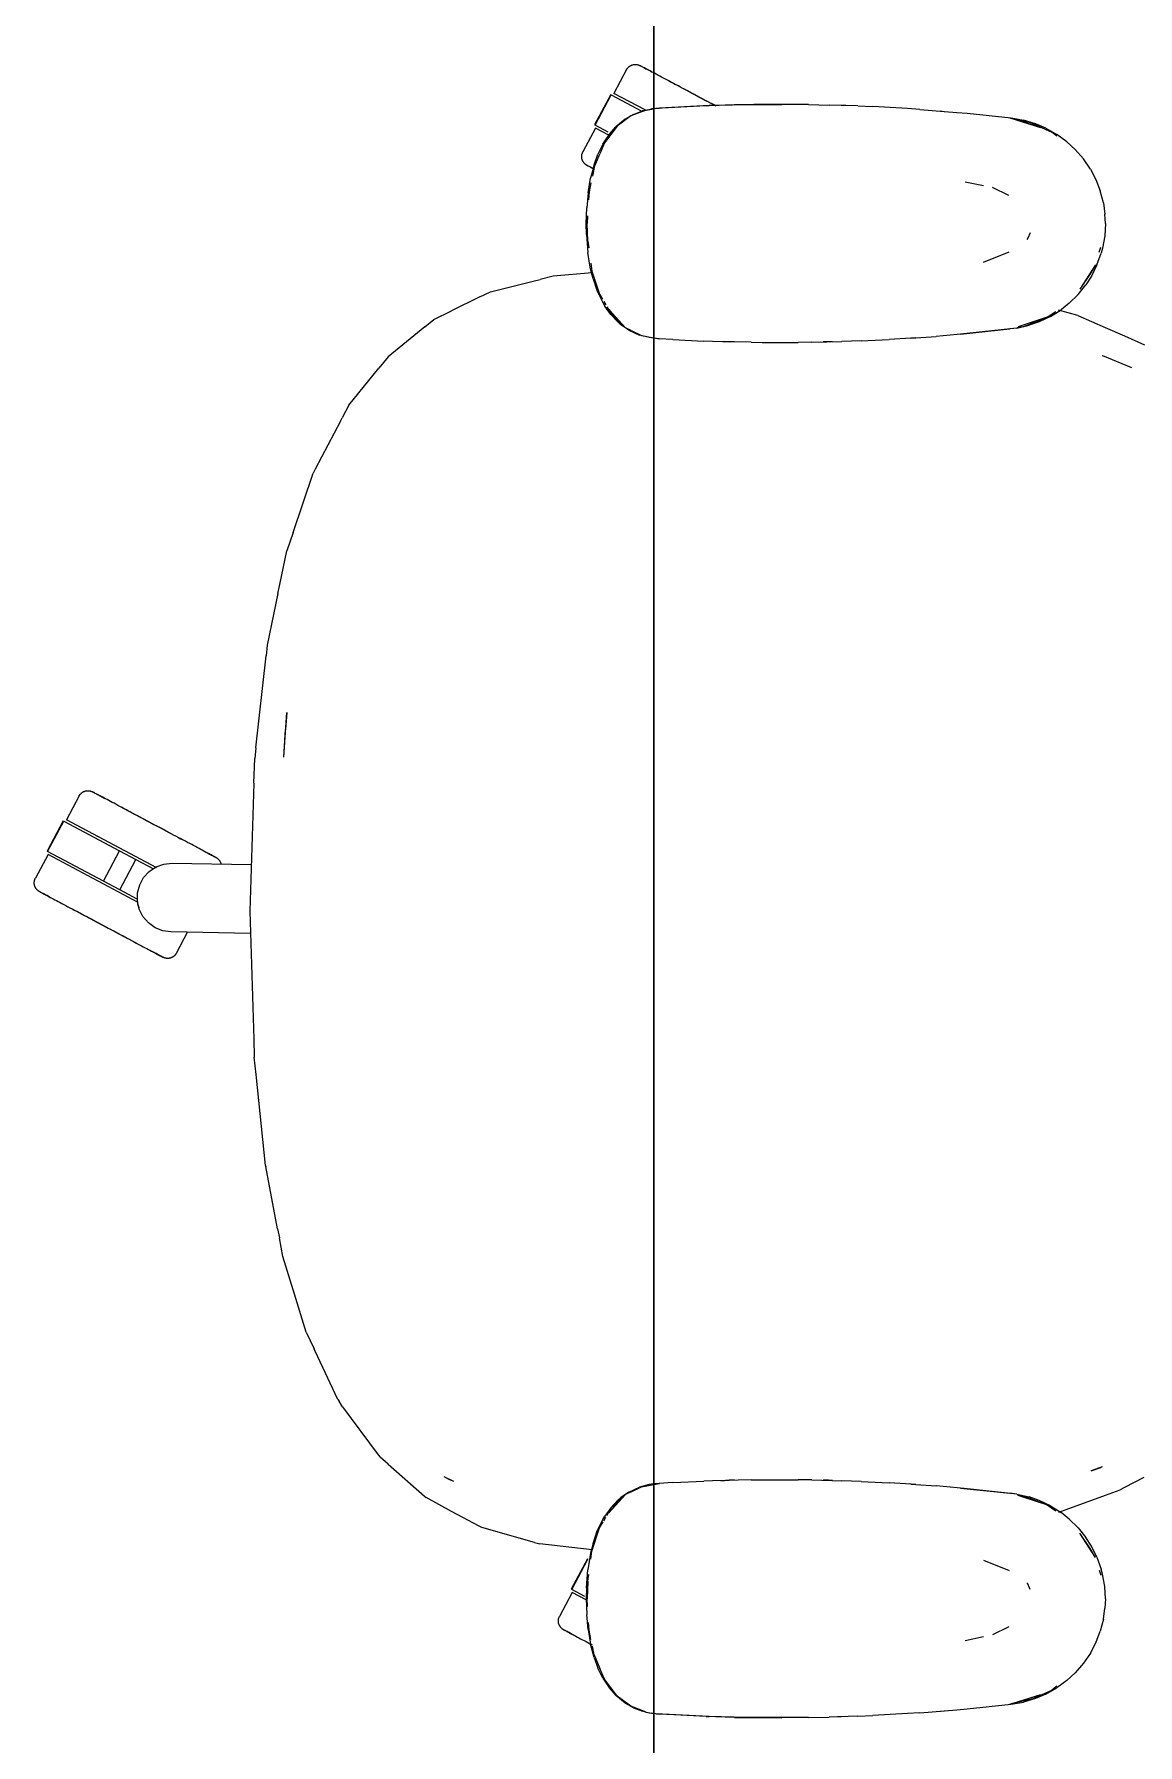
# Model space of a CAD drawing. Header units: millimetres. Extents: x 155927 to 326028, y -36033 to 97293.
# Drawn here: x 167995 to 168444, y 19428 to 20124 of the extents above; entities that cross this region are included whole.
import ezdxf

# ---------------------------------------------------------------- set-up
doc = ezdxf.new("R2010")
doc.units = ezdxf.units.MM
doc.header["$MEASUREMENT"] = 0
doc.layers.add('G-IMPT', color=8, linetype='CONTINUOUS', lineweight=9)
doc.layers.add('I-FURN', color=8, linetype='CONTINUOUS', lineweight=9)

msp = doc.modelspace()

# ---------------------------------------------------------------- linework, layer by layer
at = {"layer": 'G-IMPT'}
for p, q in [((168269.49, 20095.33), (168247.71, 20094.24)), ((168268.28, 20095.29), (168247.71, 20094.24)), ((168269.49, 20095.33), (168249.31, 20094.36)), ((168289.68, 20095.8), (168268.28, 20095.29)), ((168279.84, 20095.63), (168268.28, 20095.29)), ((168268.28, 20095.29), (168269.49, 20095.33)), ((168289.68, 20095.8), (168269.49, 20095.33)), ((168279.84, 20095.63), (168299.07, 20095.84)), ((168289.68, 20095.8), (168279.84, 20095.63)), ((168309.86, 20095.75), (168279.84, 20095.63)), ((168287.64, 20095.77), (168285.43, 20095.69)), ((168289.68, 20095.76), (168287.64, 20095.77)), ((168309.86, 20095.75), (168289.68, 20095.8)), ((168309.86, 20095.75), (168299.07, 20095.84)), ((168309.86, 20095.75), (168318.28, 20095.58)), ((168330.04, 20095.2), (168318.28, 20095.58)), ((168325.15, 20095.34), (168323.22, 20095.45)), ((168330.04, 20095.2), (168336.06, 20094.94)), ((168350.2, 20094.13), (168336.06, 20094.94)), ((168235.24, 20089.83), (168231.5, 20086.75)), ((168237.65, 20091.12), (168232.02, 20086.95)), ((168238.68, 20091.79), (168235.24, 20089.83)), ((168243.84, 20093.53), (168237.65, 20091.12)), ((168238.68, 20091.79), (168242.32, 20093.18)), ((168243.67, 20093.55), (168242.32, 20093.18)), ((168243.67, 20093.55), (168246.06, 20093.99)), ((168243.84, 20093.53), (168246.94, 20094)), ((168247.71, 20094.24), (168246.06, 20093.99)), ((168247.71, 20094.24), (168249.31, 20094.36)), ((168355.29, 20093.81), (168350.2, 20094.13)), ((168355.29, 20093.81), (168370.35, 20092.56)), ((168363.47, 20093.16), (168365.15, 20092.99)), ((168370.35, 20092.56), (168374.48, 20092.21)), ((168374.48, 20092.21), (168392.4, 20090.31)), ((168391.89, 20090.31), (168404.35, 20086.48)), ((168391.89, 20090.31), (168395.21, 20089.39)), ((168392.4, 20090.31), (168397.45, 20089.41)), ((168400.86, 20088.26), (168392.46, 20090.18)), ((168404.35, 20086.48), (168395.21, 20089.39)), ((168402.31, 20087.95), (168397.45, 20089.41)), ((168400.86, 20088.26), (168408.92, 20084.53)), ((168406.55, 20086.14), (168402.31, 20087.95)), ((168226.18, 20079.66), (168228.84, 20083.71)), ((168232.02, 20086.95), (168226.81, 20080.16)), ((168228.84, 20083.71), (168231.5, 20086.75)), ((168406.55, 20086.14), (168410.99, 20083.62)), ((168411.03, 20082.93), (168408.92, 20084.53)), ((168415.07, 20080.63), (168410.99, 20083.62)), ((168222.61, 20071.26), (168224.2, 20075.59)), ((168222.64, 20070.14), (168224.97, 20075.77)), ((168226.18, 20079.66), (168224.2, 20075.59)), ((168226.81, 20080.16), (168224.97, 20075.77)), ((168415.07, 20080.63), (168418.51, 20077.46)), ((168421.83, 20073.63), (168418.51, 20077.46)), ((168222.61, 20071.26), (168221.18, 20065.78)), ((168222.64, 20070.14), (168221.93, 20066.68)), ((168424.66, 20069.46), (168421.83, 20073.63)), ((168424.66, 20069.46), (168426.85, 20065.3)), ((168220.18, 20059.84), (168221.18, 20065.78)), ((168220.6, 20060.18), (168220.4, 20056.98)), ((168221.37, 20063.93), (168220.6, 20060.18)), ((168373.69, 20064.34), (168381.12, 20062.77)), ((168391.52, 20058.73), (168384.74, 20062)), ((168426.85, 20065.3), (168428.69, 20060.58)), ((168429.95, 20055.72), (168428.69, 20060.58)), ((168219.44, 20047.36), (168219.62, 20053.69)), ((168220.18, 20059.84), (168219.62, 20053.69)), ((168429.95, 20055.72), (168430.6, 20051.2)), ((168219.53, 20042.85), (168219.44, 20047.36)), ((168220, 20050.46), (168219.81, 20047.36)), ((168220.04, 20040.19), (168219.81, 20047.36)), ((168430.77, 20047.36), (168430.47, 20042.32)), ((168430.77, 20047.36), (168430.6, 20051.2)), ((168219.53, 20042.85), (168220.1, 20035.53)), ((168220.04, 20040.19), (168220.44, 20037.41)), ((168399.14, 20041.31), (168398.84, 20040.86)), ((168400.15, 20043.53), (168399.14, 20041.31)), ((168430.47, 20042.32), (168429.59, 20037.37)), ((168221.22, 20028.77), (168220.1, 20035.53)), ((168381.19, 20031.64), (168391.61, 20035.78)), ((168427.32, 20030.47), (168429.03, 20035.24)), ((168428.23, 20035.68), (168428.85, 20037.71)), ((168429.59, 20037.37), (168429.03, 20035.24)), ((168206.02, 20025.87), (168200.73, 20024.57)), ((168221.9, 20027.31), (168206.02, 20025.87)), ((168222.2, 20024.85), (168221.22, 20028.77)), ((168221.31, 20031.22), (168221.77, 20027.93)), ((168221.77, 20027.93), (168224.8, 20018.54)), ((168426.67, 20030.56), (168420.35, 20020.61)), ((168424.51, 20026.89), (168420.35, 20020.61)), ((168425.08, 20025.96), (168422.81, 20022.41)), ((168426.67, 20030.56), (168424.51, 20026.89)), ((168427.32, 20030.47), (168425.08, 20025.96)), ((168176.06, 20017.44), (168180.42, 20019.58)), ((168180.42, 20019.58), (168198.36, 20023.99)), ((168198.36, 20023.99), (168200.73, 20024.57)), ((168222.2, 20024.85), (168223.94, 20019.76)), ((168223.94, 20019.76), (168226.14, 20015.12)), ((168224.8, 20018.54), (168226.02, 20016.5)), ((168419.62, 20018.43), (168416.02, 20014.88)), ((168419.62, 20018.43), (168422.81, 20022.41)), ((168157.42, 20008.26), (168164.59, 20011.79)), ((168176.06, 20017.44), (168164.59, 20011.79)), ((168226.14, 20015.12), (168226.95, 20013.75)), ((168226.55, 20015.62), (168227.41, 20014.18)), ((168229.39, 20010.29), (168226.95, 20013.75)), ((168227.88, 20013.39), (168229.76, 20010.24)), ((168228.57, 20012.32), (168229.85, 20010.85)), ((168228.57, 20012.32), (168235.47, 20004.93)), ((168407.06, 20009.14), (168410.64, 20011.56)), ((168408.38, 20009.53), (168412.71, 20012.26)), ((168419.54, 20009.82), (168411.72, 20012.07)), ((168416.02, 20014.88), (168412.71, 20012.26)), ((168153.77, 20005.29), (168138.82, 19993.12)), ((168153.77, 20005.29), (168157.42, 20008.26)), ((168232.26, 20007.25), (168229.39, 20010.29)), ((168229.76, 20010.24), (168235.47, 20004.93)), ((168229.98, 20010.7), (168233.06, 20007.17)), ((168232.26, 20007.25), (168233.58, 20006.11)), ((168235.47, 20004.93), (168233.06, 20007.17)), ((168236.8, 20003.91), (168233.58, 20006.11)), ((168237.71, 20003.83), (168235.47, 20004.93)), ((168394.71, 20004.74), (168371.75, 20002.28)), ((168371.75, 20002.28), (168391.89, 20004.41)), ((168394.71, 20004.74), (168373.27, 20002.39)), ((168394.71, 20004.74), (168391.89, 20004.41)), ((168394.71, 20004.74), (168399.67, 20005.89)), ((168394.78, 20004.95), (168397.84, 20005.53)), ((168407.06, 20009.14), (168395.21, 20005.32)), ((168404.35, 20008.24), (168395.21, 20005.32)), ((168397.84, 20005.53), (168406.02, 20008.73)), ((168403.8, 20007.34), (168399.67, 20005.89)), ((168408.38, 20009.53), (168403.8, 20007.34)), ((168407.06, 20009.14), (168404.35, 20008.24)), ((168419.54, 20009.82), (168430.67, 20004.96)), ((168430.67, 20004.96), (168438.5, 20001.54)), ((168236.8, 20003.91), (168241.13, 20001.92)), ((168237.71, 20003.83), (168241.97, 20001.73)), ((168245.08, 20000.86), (168241.13, 20001.92)), ((168241.97, 20001.73), (168246.94, 20000.8)), ((168246.94, 20000.62), (168245.08, 20000.86)), ((168247.01, 20000.79), (168249.31, 20000.36)), ((168249.09, 20000.36), (168247.01, 20000.61)), ((168254.75, 20000.07), (168249.09, 20000.36)), ((168254.75, 20000.07), (168267.31, 19999.46)), ((168270.86, 19999.33), (168267.31, 19999.46)), ((168286.53, 19998.96), (168270.86, 19999.33)), ((168274.9, 19999.25), (168277.58, 19999.13)), ((168279.8, 19999.13), (168277.58, 19999.13)), ((168286.53, 19998.96), (168291.04, 19998.9)), ((168291.04, 19998.9), (168305.75, 19998.91)), ((168311.22, 19998.98), (168305.75, 19998.91)), ((168311.22, 19998.98), (168323.53, 19999.28)), ((168318, 19999.12), (168315.92, 19999.12)), ((168319.66, 19999.2), (168318, 19999.12)), ((168331.41, 19999.57), (168323.53, 19999.28)), ((168331.41, 19999.57), (168342.72, 20000.11)), ((168351.59, 20000.67), (168342.72, 20000.11)), ((168351.59, 20000.67), (168361.87, 20001.4)), ((168353.63, 20000.81), (168351.73, 20000.72)), ((168353.63, 20000.81), (168355.05, 20000.94)), ((168373.27, 20002.39), (168361.87, 20001.4)), ((168438.5, 20001.54), (168446.67, 19997.97)), ((168138.82, 19993.12), (168135.06, 19988.46)), ((168429.44, 19993.54), (168429.71, 19993.43)), ((168441.56, 19988.51), (168429.71, 19993.43)), ((168122.86, 19973.32), (168135.06, 19988.46)), ((168122.86, 19973.32), (168120.15, 19968.19)), ((168119.42, 19966.82), (168109.12, 19947.31)), ((168119.42, 19966.82), (168120.15, 19968.19)), ((168100.1, 19921.56), (168108.25, 19945.65)), ((168109.12, 19947.31), (168108.25, 19945.65)), ((168100.1, 19921.56), (168097.58, 19914.12)), ((168094.71, 19900.3), (168097.58, 19914.12)), ((168093.95, 19896.62), (168094.71, 19900.3)), ((168093.95, 19896.62), (168089.6, 19875.68)), ((168089.6, 19875.68), (168089.11, 19871.26)), ((168084.98, 19833.82), (168089.11, 19871.26)), ((168096.38, 19829.98), (168097.63, 19848.26)), ((168097.63, 19848.26), (168097.02, 19841.31)), ((168096.38, 19829.98), (168097.02, 19841.31)), ((168084.98, 19833.82), (168084.5, 19829.44)), ((168084.18, 19819.5), (168084.5, 19829.44)), ((168084.18, 19819.5), (168082.47, 19767.32)), ((168082.47, 19767.32), (168084.09, 19715.16)), ((168084.09, 19715.16), (168084.31, 19707.9)), ((168085.05, 19700.83), (168084.31, 19707.9)), ((168088.87, 19663.84), (168085.05, 19700.83)), ((168088.87, 19663.84), (168088.96, 19663.38)), ((168093.82, 19638), (168088.96, 19663.38)), ((168093.82, 19638), (168094.53, 19634.33)), ((168095.99, 19626.73), (168094.53, 19634.33)), ((168100.18, 19613.12), (168095.99, 19626.73)), ((168105.5, 19595.85), (168100.18, 19613.12)), ((168105.5, 19595.85), (168108.69, 19589.09)), ((168109.12, 19588.17), (168108.69, 19589.09)), ((168118.39, 19568.53), (168109.12, 19588.17)), ((168118.39, 19568.53), (168118.81, 19567.82)), ((168119.75, 19566.24), (168118.81, 19567.82)), ((168120.21, 19565.47), (168119.75, 19566.24)), ((168120.21, 19565.47), (168134.78, 19545.97)), ((168134.78, 19545.97), (168135.51, 19545.01)), ((168138.77, 19542.14), (168135.51, 19545.01)), ((168138.77, 19542.14), (168153.55, 19529.12)), ((168429.45, 19541.1), (168424.98, 19539.47)), ((168424.98, 19539.47), (168428.86, 19540.85)), ((168429.45, 19541.1), (168428.86, 19540.85)), ((168161.52, 19537.14), (168165.41, 19535.18)), ((168161.52, 19537.14), (168163.82, 19535.96)), ((168163.82, 19535.96), (168165.41, 19535.18)), ((168236.8, 19530.8), (168233.58, 19528.6)), ((168237.71, 19530.88), (168235.47, 19529.78)), ((168236.8, 19530.8), (168241.13, 19532.79)), ((168237.71, 19530.88), (168241.97, 19532.98)), ((168245.08, 19533.85), (168241.13, 19532.79)), ((168241.97, 19532.98), (168247.01, 19533.92)), ((168247.01, 19534.09), (168245.08, 19533.85)), ((168247.01, 19533.92), (168249.31, 19534.35)), ((168249.09, 19534.35), (168247.01, 19534.09)), ((168254.75, 19534.64), (168249.09, 19534.35)), ((168254.75, 19534.64), (168267.31, 19535.25)), ((168270.86, 19535.37), (168267.31, 19535.25)), ((168286.53, 19535.75), (168270.86, 19535.37)), ((168274.26, 19535.43), (168277.58, 19535.58)), ((168279.8, 19535.58), (168277.58, 19535.58)), ((168286.53, 19535.75), (168291.04, 19535.8)), ((168291.04, 19535.8), (168305.75, 19535.8)), ((168311.22, 19535.73), (168305.75, 19535.8)), ((168311.22, 19535.73), (168323.53, 19535.43)), ((168318, 19535.59), (168315.92, 19535.59)), ((168319.66, 19535.51), (168318, 19535.59)), ((168331.41, 19535.14), (168323.53, 19535.43)), ((168331.41, 19535.14), (168342.72, 19534.6)), ((168351.59, 19534.04), (168342.72, 19534.6)), ((168351.59, 19534.04), (168361.87, 19533.31)), ((168353.63, 19533.9), (168351.73, 19533.99)), ((168353.63, 19533.9), (168355.05, 19533.77)), ((168373.27, 19532.32), (168361.87, 19533.31)), ((168394.71, 19529.97), (168371.75, 19532.43)), ((168371.75, 19532.43), (168391.89, 19530.3)), ((168394.71, 19529.97), (168373.27, 19532.32)), ((168430.75, 19529.51), (168436.72, 19531.7)), ((168438.48, 19532.62), (168436.72, 19531.7)), ((168446.39, 19536.77), (168438.48, 19532.62)), ((168153.55, 19529.12), (168154.22, 19528.53)), ((168164.65, 19522.95), (168154.22, 19528.53)), ((168229.39, 19524.42), (168226.95, 19520.96)), ((168227.88, 19521.32), (168229.76, 19524.47)), ((168228.57, 19522.38), (168235.47, 19529.78)), ((168228.57, 19522.38), (168229.85, 19523.85)), ((168232.26, 19527.46), (168229.39, 19524.42)), ((168229.76, 19524.47), (168235.47, 19529.78)), ((168229.98, 19524.01), (168233.06, 19527.54)), ((168232.26, 19527.46), (168233.58, 19528.6)), ((168235.47, 19529.78), (168233.06, 19527.54)), ((168394.71, 19529.97), (168391.89, 19530.3)), ((168394.71, 19529.97), (168399.67, 19528.82)), ((168394.78, 19529.76), (168397.84, 19529.18)), ((168407.06, 19525.57), (168395.21, 19529.39)), ((168404.35, 19526.47), (168395.21, 19529.39)), ((168397.84, 19529.18), (168407.06, 19525.57)), ((168403.8, 19527.37), (168399.67, 19528.82)), ((168408.38, 19525.18), (168403.8, 19527.37)), ((168407.06, 19525.57), (168404.35, 19526.47)), ((168407.06, 19525.57), (168410.64, 19523.15)), ((168408.38, 19525.18), (168412.71, 19522.45)), ((168411.81, 19522.57), (168430.75, 19529.51)), ((168175.89, 19516.94), (168164.65, 19522.95)), ((168177, 19516.34), (168175.89, 19516.94)), ((168223.94, 19514.95), (168226.14, 19519.59)), ((168224.8, 19516.17), (168226.27, 19518.62)), ((168226.14, 19519.59), (168226.95, 19520.96)), ((168226.55, 19519.09), (168227.41, 19520.53)), ((168416.02, 19519.82), (168412.71, 19522.45)), ((168419.62, 19516.28), (168416.02, 19519.82)), ((168198.35, 19510.33), (168177, 19516.34)), ((168198.35, 19510.33), (168200.61, 19509.7)), ((168222.2, 19509.86), (168221.22, 19505.94)), ((168221.77, 19506.78), (168224.8, 19516.17)), ((168222.2, 19509.86), (168223.94, 19514.95)), ((168419.62, 19516.28), (168422.81, 19512.3)), ((168426.67, 19504.15), (168420.35, 19514.1)), ((168424.51, 19507.82), (168420.35, 19514.1)), ((168425.08, 19508.75), (168422.81, 19512.3)), ((168221.89, 19507.28), (168200.61, 19509.7)), ((168221.22, 19505.94), (168220.1, 19499.18)), ((168221.31, 19503.49), (168221.77, 19506.78)), ((168381.19, 19503.07), (168391.61, 19498.93)), ((168426.67, 19504.15), (168424.51, 19507.82)), ((168427.32, 19504.24), (168425.08, 19508.75)), ((168427.32, 19504.24), (168429.03, 19499.47)), ((168219.53, 19491.86), (168220.1, 19499.18)), ((168220.04, 19494.52), (168220.44, 19497.3)), ((168428.23, 19499.03), (168428.85, 19497)), ((168429.59, 19497.34), (168429.03, 19499.47)), ((168430.47, 19492.39), (168429.59, 19497.34)), ((168219.53, 19491.86), (168219.44, 19487.35)), ((168220.04, 19494.52), (168219.81, 19487.35)), ((168399.14, 19493.4), (168398.84, 19493.85)), ((168400.15, 19491.18), (168399.14, 19493.4)), ((168430.77, 19487.35), (168430.47, 19492.39)), ((168219.44, 19487.35), (168219.62, 19481.01)), ((168220, 19484.24), (168219.81, 19487.35)), ((168429.95, 19478.99), (168430.6, 19483.5)), ((168430.77, 19487.35), (168430.6, 19483.5)), ((168220.18, 19474.86), (168219.62, 19481.01)), ((168220.6, 19474.53), (168220.4, 19477.73)), ((168391.52, 19475.97), (168384.74, 19472.71)), ((168429.95, 19478.99), (168428.69, 19474.13)), ((168220.18, 19474.86), (168221.18, 19468.93)), ((168221.37, 19470.78), (168220.6, 19474.53)), ((168222.61, 19463.45), (168221.18, 19468.93)), ((168222.64, 19464.57), (168221.93, 19468.03)), ((168373.69, 19470.37), (168381.12, 19471.94)), ((168424.66, 19465.25), (168426.85, 19469.41)), ((168426.85, 19469.41), (168428.69, 19474.13)), ((168222.61, 19463.45), (168224.2, 19459.12)), ((168222.64, 19464.57), (168224.97, 19458.94)), ((168421.83, 19461.08), (168418.51, 19457.25)), ((168424.66, 19465.25), (168421.83, 19461.08)), ((168226.18, 19455.04), (168224.2, 19459.12)), ((168226.81, 19454.55), (168224.97, 19458.94)), ((168226.18, 19455.04), (168228.84, 19451)), ((168232.02, 19447.76), (168226.81, 19454.55)), ((168415.07, 19454.08), (168410.99, 19451.09)), ((168415.07, 19454.08), (168418.51, 19457.25)), ((168228.84, 19451), (168231.5, 19447.96)), ((168235.24, 19444.88), (168231.5, 19447.96)), ((168237.65, 19443.59), (168232.02, 19447.76)), ((168391.89, 19444.4), (168404.35, 19448.23)), ((168404.35, 19448.23), (168395.21, 19445.32)), ((168400.86, 19446.45), (168408.92, 19450.18)), ((168406.55, 19448.57), (168402.31, 19446.76)), ((168406.55, 19448.57), (168410.99, 19451.09)), ((168411.03, 19451.78), (168408.92, 19450.18)), ((168238.68, 19442.92), (168235.24, 19444.88)), ((168243.84, 19441.18), (168237.65, 19443.59)), ((168238.68, 19442.92), (168242.32, 19441.53)), ((168243.67, 19441.16), (168242.32, 19441.53)), ((168243.67, 19441.16), (168246.06, 19440.72)), ((168243.84, 19441.18), (168247.01, 19440.7)), ((168247.71, 19440.47), (168246.06, 19440.72)), ((168268.28, 19439.42), (168247.71, 19440.47)), ((168269.49, 19439.38), (168247.71, 19440.47)), ((168247.71, 19440.47), (168249.31, 19440.35)), ((168269.49, 19439.38), (168249.31, 19440.35)), ((168350.2, 19440.58), (168336.06, 19439.77)), ((168355.29, 19440.9), (168350.2, 19440.58)), ((168355.29, 19440.9), (168370.35, 19442.15)), ((168363.47, 19441.55), (168365.15, 19441.72)), ((168370.35, 19442.15), (168374.48, 19442.5)), ((168374.48, 19442.5), (168392.4, 19444.4)), ((168391.89, 19444.4), (168395.21, 19445.32)), ((168392.4, 19444.4), (168397.45, 19445.3)), ((168400.86, 19446.45), (168392.46, 19444.53)), ((168402.31, 19446.76), (168397.45, 19445.3)), ((168289.68, 19438.91), (168268.28, 19439.42)), ((168279.84, 19439.07), (168268.28, 19439.42)), ((168268.28, 19439.42), (168269.49, 19439.38)), ((168289.68, 19438.91), (168269.49, 19439.38)), ((168309.86, 19438.96), (168279.84, 19439.07)), ((168289.68, 19438.91), (168279.84, 19439.07)), ((168279.84, 19439.07), (168299.07, 19438.87)), ((168287.64, 19438.93), (168285.73, 19439)), ((168289.79, 19438.95), (168287.64, 19438.93)), ((168309.86, 19438.96), (168289.68, 19438.91)), ((168309.86, 19438.96), (168299.07, 19438.87)), ((168309.86, 19438.96), (168318.28, 19439.12)), ((168330.04, 19439.51), (168318.28, 19439.12)), ((168323.22, 19439.26), (168321.72, 19439.25)), ((168325.15, 19439.37), (168323.22, 19439.26)), ((168330.04, 19439.51), (168336.06, 19439.77))]:
    msp.add_line(p, q, dxfattribs=at)
at = {"layer": 'I-FURN'}
for p, q in [((168247.01, 19242.89), (168247.01, 20642.89)), ((168247.01, 20642.89), (168247.01, 19242.89)), ((168235.88, 20109.99), (168230.73, 20100.3)), ((168235.88, 20109.99), (168235.96, 20110.13)), ((168235.96, 20110.13), (168236.04, 20110.27)), ((168236.04, 20110.27), (168236.13, 20110.4)), ((168236.13, 20110.4), (168236.22, 20110.53)), ((168236.22, 20110.53), (168236.32, 20110.66)), ((168236.32, 20110.66), (168236.43, 20110.78)), ((168236.43, 20110.78), (168236.54, 20110.9)), ((168236.54, 20110.9), (168236.65, 20111.01)), ((168236.65, 20111.01), (168236.77, 20111.12)), ((168236.77, 20111.12), (168236.89, 20111.22)), ((168236.89, 20111.22), (168237.02, 20111.32)), ((168237.02, 20111.32), (168237.15, 20111.42)), ((168237.15, 20111.42), (168237.29, 20111.5)), ((168237.29, 20111.5), (168237.43, 20111.59)), ((168237.43, 20111.59), (168237.57, 20111.67)), ((168237.57, 20111.67), (168237.71, 20111.74)), ((168237.71, 20111.74), (168237.86, 20111.8)), ((168237.86, 20111.8), (168238.01, 20111.86)), ((168238.01, 20111.86), (168238.16, 20111.92)), ((168238.16, 20111.92), (168238.31, 20111.97)), ((168238.31, 20111.97), (168238.47, 20112.01)), ((168238.47, 20112.01), (168238.63, 20112.04)), ((168238.63, 20112.04), (168238.78, 20112.07)), ((168238.78, 20112.07), (168238.94, 20112.1)), ((168238.94, 20112.1), (168239.1, 20112.11)), ((168239.1, 20112.11), (168239.27, 20112.12)), ((168239.27, 20112.12), (168239.43, 20112.13)), ((168239.43, 20112.13), (168239.59, 20112.12)), ((168239.59, 20112.12), (168239.75, 20112.11)), ((168239.75, 20112.11), (168239.91, 20112.1)), ((168239.91, 20112.1), (168240.07, 20112.07)), ((168240.07, 20112.07), (168240.23, 20112.05)), ((168240.23, 20112.05), (168240.38, 20112.01)), ((168240.38, 20112.01), (168240.54, 20111.97)), ((168240.54, 20111.97), (168240.69, 20111.92)), ((168240.69, 20111.92), (168240.85, 20111.87)), ((168240.85, 20111.87), (168241, 20111.81)), ((168241, 20111.81), (168241.14, 20111.74)), ((168241.14, 20111.74), (168241.29, 20111.67)), ((168241.29, 20111.67), (168241.33, 20111.65)), ((168241.33, 20111.65), (168241.35, 20111.64)), ((168241.37, 20111.63), (168241.33, 20111.65)), ((168241.33, 20111.65), (168241.33, 20111.65)), ((168241.35, 20111.64), (168241.41, 20111.61)), ((168241.46, 20111.58), (168241.37, 20111.63)), ((168241.41, 20111.61), (168241.51, 20111.56)), ((168241.58, 20111.52), (168241.46, 20111.58)), ((168241.51, 20111.56), (168241.65, 20111.48)), ((168241.74, 20111.43), (168241.58, 20111.52)), ((168241.65, 20111.48), (168241.83, 20111.39)), ((168241.94, 20111.33), (168241.74, 20111.43)), ((168241.83, 20111.39), (168242.05, 20111.27)), ((168242.18, 20111.2), (168241.94, 20111.33)), ((168242.05, 20111.27), (168242.31, 20111.13)), ((168242.46, 20111.05), (168242.18, 20111.2)), ((168242.31, 20111.13), (168242.6, 20110.97)), ((168242.78, 20110.88), (168242.46, 20111.05)), ((168242.6, 20110.97), (168242.94, 20110.8)), ((168243.14, 20110.69), (168242.78, 20110.88)), ((168242.94, 20110.8), (168243.31, 20110.6)), ((168243.53, 20110.48), (168243.14, 20110.69)), ((168243.31, 20110.6), (168243.72, 20110.38)), ((168243.96, 20110.25), (168243.53, 20110.48)), ((168243.72, 20110.38), (168244.17, 20110.14)), ((168244.42, 20110.01), (168243.96, 20110.25)), ((168244.17, 20110.14), (168244.65, 20109.89)), ((168244.92, 20109.74), (168244.42, 20110.01)), ((168244.65, 20109.89), (168245.17, 20109.61)), ((168245.46, 20109.46), (168244.92, 20109.74)), ((168245.17, 20109.61), (168245.72, 20109.32)), ((168246.03, 20109.15), (168245.46, 20109.46)), ((168245.72, 20109.32), (168246.3, 20109.01)), ((168246.63, 20108.83), (168246.03, 20109.15)), ((168246.94, 20108.67), (168246.63, 20108.83)), ((168247.26, 20108.5), (168246.94, 20108.67)), ((168247.93, 20108.14), (168247.26, 20108.5)), ((168248.62, 20107.77), (168247.93, 20108.14)), ((168249.34, 20107.39), (168248.62, 20107.77)), ((168250.09, 20106.99), (168249.34, 20107.39)), ((168250.87, 20106.58), (168250.09, 20106.99)), ((168251.67, 20106.15), (168250.87, 20106.58)), ((168252.5, 20105.71), (168251.67, 20106.15)), ((168252.05, 20105.95), (168252.88, 20105.51)), ((168253.34, 20105.26), (168252.5, 20105.71)), ((168252.88, 20105.51), (168253.74, 20105.05)), ((168254.21, 20104.8), (168253.34, 20105.26)), ((168253.74, 20105.05), (168254.62, 20104.59)), ((168255.1, 20104.33), (168254.21, 20104.8)), ((168254.62, 20104.59), (168255.51, 20104.11)), ((168256, 20103.85), (168255.1, 20104.33)), ((168255.51, 20104.11), (168256.43, 20103.62)), ((168256.93, 20103.36), (168256, 20103.85)), ((168256.43, 20103.62), (168257.36, 20103.13)), ((168257.86, 20102.86), (168256.93, 20103.36)), ((168257.36, 20103.13), (168258.3, 20102.63)), ((168258.82, 20102.35), (168257.86, 20102.86)), ((168258.3, 20102.63), (168259.26, 20102.12)), ((168259.78, 20101.84), (168258.82, 20102.35)), ((168259.26, 20102.12), (168260.23, 20101.6)), ((168260.75, 20101.32), (168259.78, 20101.84)), ((168229.43, 20099.86), (168222.86, 20087.5)), ((168223.03, 20087.4), (168229.6, 20099.77)), ((168229.6, 20099.77), (168242.11, 20093.12)), ((168243.39, 20093.57), (168230.73, 20100.3)), ((168260.23, 20101.6), (168261.2, 20101.08)), ((168261.74, 20100.8), (168260.75, 20101.32)), ((168261.2, 20101.08), (168262.19, 20100.56)), ((168262.73, 20100.27), (168261.74, 20100.8)), ((168262.19, 20100.56), (168263.19, 20100.03)), ((168263.72, 20099.74), (168262.73, 20100.27)), ((168263.19, 20100.03), (168264.19, 20099.5)), ((168264.73, 20099.21), (168263.72, 20099.74)), ((168264.19, 20099.5), (168265.19, 20098.97)), ((168265.73, 20098.68), (168264.73, 20099.21)), ((168265.19, 20098.97), (168266.19, 20098.43)), ((168266.74, 20098.14), (168265.73, 20098.68)), ((168266.19, 20098.43), (168267.2, 20097.9)), ((168267.74, 20097.61), (168266.74, 20098.14)), ((168267.2, 20097.9), (168268.2, 20097.36)), ((168268.74, 20097.08), (168267.74, 20097.61)), ((168268.2, 20097.36), (168269.2, 20096.83)), ((168269.74, 20096.54), (168268.74, 20097.08)), ((168269.2, 20096.83), (168270.2, 20096.3)), ((168270.74, 20096.02), (168269.74, 20096.54)), ((168270.2, 20096.3), (168271.19, 20095.77)), ((168271.72, 20095.49), (168270.74, 20096.02)), ((168271.19, 20095.77), (168272.18, 20095.25)), ((168223.22, 20086.17), (168218.07, 20076.49)), ((168228.32, 20084.59), (168223.03, 20087.4)), ((168228.41, 20083.41), (168223.22, 20086.17)), ((168217.59, 20074.59), (168217.6, 20074.75)), ((168217.6, 20074.43), (168217.59, 20074.59)), ((168217.6, 20074.75), (168217.61, 20074.91)), ((168217.61, 20074.27), (168217.6, 20074.43)), ((168217.61, 20074.91), (168217.62, 20075.07)), ((168217.62, 20074.11), (168217.61, 20074.27)), ((168217.62, 20075.07), (168217.64, 20075.23)), ((168217.65, 20073.95), (168217.62, 20074.11)), ((168217.64, 20075.23), (168217.67, 20075.39)), ((168217.68, 20073.79), (168217.65, 20073.95)), ((168217.67, 20075.39), (168217.71, 20075.55)), ((168217.71, 20075.55), (168217.75, 20075.7)), ((168217.75, 20075.7), (168217.8, 20075.86)), ((168217.8, 20075.86), (168217.85, 20076.01)), ((168217.85, 20076.01), (168217.91, 20076.16)), ((168217.91, 20076.16), (168217.97, 20076.31)), ((168217.97, 20076.31), (168218.04, 20076.45)), ((168218.04, 20076.45), (168218.07, 20076.49)), ((168217.71, 20073.63), (168217.68, 20073.79)), ((168217.75, 20073.47), (168217.71, 20073.63)), ((168217.8, 20073.32), (168217.75, 20073.47)), ((168217.85, 20073.17), (168217.8, 20073.32)), ((168217.91, 20073.02), (168217.85, 20073.17)), ((168217.98, 20072.87), (168217.91, 20073.02)), ((168218.05, 20072.73), (168217.98, 20072.87)), ((168218.13, 20072.59), (168218.05, 20072.73)), ((168218.21, 20072.45), (168218.13, 20072.59)), ((168218.3, 20072.31), (168218.21, 20072.45)), ((168218.4, 20072.18), (168218.3, 20072.31)), ((168218.5, 20072.06), (168218.4, 20072.18)), ((168218.6, 20071.93), (168218.5, 20072.06)), ((168218.71, 20071.81), (168218.6, 20071.93)), ((168218.82, 20071.7), (168218.71, 20071.81)), ((168218.94, 20071.59), (168218.82, 20071.7)), ((168219.06, 20071.48), (168218.94, 20071.59)), ((168219.19, 20071.38), (168219.06, 20071.48)), ((168219.32, 20071.29), (168219.19, 20071.38)), ((168219.45, 20071.2), (168219.32, 20071.29)), ((168219.59, 20071.12), (168219.45, 20071.2)), ((168219.73, 20071.04), (168219.59, 20071.12)), ((168219.74, 20071.03), (168219.73, 20071.04)), ((168219.73, 20071.04), (168219.75, 20071.03)), ((168219.78, 20071.01), (168219.74, 20071.03)), ((168219.75, 20071.03), (168219.81, 20070.99)), ((168219.86, 20070.97), (168219.78, 20071.01)), ((168219.81, 20070.99), (168219.91, 20070.94)), ((168219.98, 20070.9), (168219.86, 20070.97)), ((168219.91, 20070.94), (168220.05, 20070.87)), ((168220.14, 20070.82), (168219.98, 20070.9)), ((168220.05, 20070.87), (168220.23, 20070.77)), ((168220.35, 20070.71), (168220.14, 20070.82)), ((168220.23, 20070.77), (168220.45, 20070.65)), ((168220.59, 20070.58), (168220.35, 20070.71)), ((168220.45, 20070.65), (168220.71, 20070.52)), ((168220.87, 20070.43), (168220.59, 20070.58)), ((168220.71, 20070.52), (168221.01, 20070.36)), ((168221.18, 20070.27), (168220.87, 20070.43)), ((168221.01, 20070.36), (168221.34, 20070.18)), ((168221.54, 20070.08), (168221.18, 20070.27)), ((168221.34, 20070.18), (168221.72, 20069.98)), ((168221.93, 20069.87), (168221.54, 20070.08)), ((168221.72, 20069.98), (168222.13, 20069.76)), ((168222.36, 20069.64), (168221.93, 20069.87)), ((168015.15, 19816.13), (168015.3, 19816.18)), ((168015.3, 19816.18), (168015.46, 19816.23)), ((168015.46, 19816.23), (168015.61, 19816.27)), ((168015.61, 19816.27), (168015.77, 19816.3)), ((168015.77, 19816.3), (168015.93, 19816.33)), ((168015.93, 19816.33), (168016.09, 19816.36)), ((168016.09, 19816.36), (168016.25, 19816.37)), ((168016.25, 19816.37), (168016.41, 19816.38)), ((168016.41, 19816.38), (168016.57, 19816.39)), ((168016.57, 19816.39), (168016.73, 19816.38)), ((168016.73, 19816.38), (168016.89, 19816.37)), ((168016.89, 19816.37), (168017.05, 19816.36)), ((168017.05, 19816.36), (168017.21, 19816.34)), ((168017.21, 19816.34), (168017.37, 19816.31)), ((168017.37, 19816.31), (168017.53, 19816.27)), ((168017.53, 19816.27), (168017.69, 19816.23)), ((168017.69, 19816.23), (168017.84, 19816.18)), ((168017.84, 19816.18), (168017.99, 19816.13)), ((168013.02, 19814.25), (168007.87, 19804.56)), ((168013.02, 19814.25), (168013.1, 19814.39)), ((168013.1, 19814.39), (168013.18, 19814.53)), ((168013.18, 19814.53), (168013.27, 19814.66)), ((168013.27, 19814.66), (168013.37, 19814.79)), ((168013.37, 19814.79), (168013.47, 19814.92)), ((168013.47, 19814.92), (168013.57, 19815.04)), ((168013.57, 19815.04), (168013.68, 19815.16)), ((168013.68, 19815.16), (168013.8, 19815.27)), ((168013.8, 19815.27), (168013.92, 19815.38)), ((168013.92, 19815.38), (168014.04, 19815.48)), ((168014.04, 19815.48), (168014.17, 19815.58)), ((168014.17, 19815.58), (168014.3, 19815.68)), ((168014.3, 19815.68), (168014.43, 19815.77)), ((168014.43, 19815.77), (168014.57, 19815.85)), ((168014.57, 19815.85), (168014.71, 19815.93)), ((168014.71, 19815.93), (168014.86, 19816)), ((168014.86, 19816), (168015, 19816.07)), ((168015, 19816.07), (168015.15, 19816.13)), ((168017.99, 19816.13), (168018.14, 19816.07)), ((168018.14, 19816.07), (168018.29, 19816.01)), ((168018.29, 19816.01), (168018.43, 19815.93)), ((168018.43, 19815.93), (168018.47, 19815.91)), ((168018.47, 19815.91), (168018.49, 19815.9)), ((168018.48, 19815.91), (168018.47, 19815.91)), ((168018.52, 19815.89), (168018.48, 19815.91)), ((168018.49, 19815.9), (168018.55, 19815.87)), ((168018.6, 19815.85), (168018.52, 19815.89)), ((168018.55, 19815.87), (168018.65, 19815.82)), ((168018.72, 19815.78), (168018.6, 19815.85)), ((168018.65, 19815.82), (168018.79, 19815.74)), ((168018.89, 19815.69), (168018.72, 19815.78)), ((168018.79, 19815.74), (168018.97, 19815.65)), ((168019.09, 19815.59), (168018.89, 19815.69)), ((168018.97, 19815.65), (168019.19, 19815.53)), ((168019.33, 19815.46), (168019.09, 19815.59)), ((168019.19, 19815.53), (168019.45, 19815.39)), ((168019.61, 19815.31), (168019.33, 19815.46)), ((168019.45, 19815.39), (168019.75, 19815.24)), ((168019.92, 19815.14), (168019.61, 19815.31)), ((168019.75, 19815.24), (168020.08, 19815.06)), ((168020.28, 19814.95), (168019.92, 19815.14)), ((168020.08, 19815.06), (168020.46, 19814.86)), ((168020.67, 19814.74), (168020.28, 19814.95)), ((168020.46, 19814.86), (168020.87, 19814.64)), ((168021.1, 19814.52), (168020.67, 19814.74)), ((168020.87, 19814.64), (168021.31, 19814.4)), ((168021.57, 19814.27), (168021.1, 19814.52)), ((168021.31, 19814.4), (168021.8, 19814.15)), ((168022.07, 19814), (168021.57, 19814.27)), ((168021.8, 19814.15), (168022.31, 19813.87)), ((168022.61, 19813.72), (168022.07, 19814)), ((168022.31, 19813.87), (168022.86, 19813.58)), ((168023.17, 19813.41), (168022.61, 19813.72)), ((168022.86, 19813.58), (168023.45, 19813.27)), ((168023.78, 19813.09), (168023.17, 19813.41)), ((168024.41, 19812.76), (168023.78, 19813.09)), ((168025.07, 19812.4), (168024.41, 19812.76)), ((168025.77, 19812.04), (168025.07, 19812.4)), ((168026.49, 19811.65), (168025.77, 19812.04)), ((168027.24, 19811.25), (168026.49, 19811.65)), ((168028.02, 19810.84), (168027.24, 19811.25)), ((168028.82, 19810.41), (168028.02, 19810.84)), ((168029.64, 19809.98), (168028.82, 19810.41)), ((168029.19, 19810.21), (168030.03, 19809.77)), ((168030.49, 19809.53), (168029.64, 19809.98)), ((168030.03, 19809.77), (168030.88, 19809.32)), ((168031.36, 19809.06), (168030.49, 19809.53)), ((168030.88, 19809.32), (168031.76, 19808.85)), ((168006.58, 19804.12), (168000.01, 19791.76)), ((168000.18, 19791.67), (168006.75, 19804.03)), ((168006.75, 19804.03), (168029.46, 19791.95)), ((168044.62, 19785.02), (168007.87, 19804.56)), ((168032.24, 19808.59), (168031.36, 19809.06)), ((168031.76, 19808.85), (168032.66, 19808.37)), ((168033.15, 19808.11), (168032.24, 19808.59)), ((168032.66, 19808.37), (168033.57, 19807.89)), ((168034.07, 19807.62), (168033.15, 19808.11)), ((168033.57, 19807.89), (168034.5, 19807.39)), ((168035.01, 19807.12), (168034.07, 19807.62)), ((168034.5, 19807.39), (168035.45, 19806.89)), ((168035.96, 19806.62), (168035.01, 19807.12)), ((168035.45, 19806.89), (168036.4, 19806.38)), ((168036.92, 19806.1), (168035.96, 19806.62)), ((168036.4, 19806.38), (168037.37, 19805.87)), ((168037.9, 19805.59), (168036.92, 19806.1)), ((168037.37, 19805.87), (168038.35, 19805.35)), ((168038.88, 19805.06), (168037.9, 19805.59)), ((168038.35, 19805.35), (168039.34, 19804.82)), ((168039.87, 19804.54), (168038.88, 19805.06)), ((168039.34, 19804.82), (168040.33, 19804.29)), ((168040.87, 19804.01), (168039.87, 19804.54)), ((168040.33, 19804.29), (168041.33, 19803.76)), ((168041.87, 19803.47), (168040.87, 19804.01)), ((168041.33, 19803.76), (168042.33, 19803.23)), ((168042.88, 19802.94), (168041.87, 19803.47)), ((168042.33, 19803.23), (168043.34, 19802.69)), ((168043.88, 19802.4), (168042.88, 19802.94)), ((168043.34, 19802.69), (168044.34, 19802.16)), ((168044.89, 19801.87), (168043.88, 19802.4)), ((168044.34, 19802.16), (168045.35, 19801.62)), ((168045.89, 19801.34), (168044.89, 19801.87)), ((168045.35, 19801.62), (168046.35, 19801.09)), ((168046.89, 19800.81), (168045.89, 19801.34)), ((168046.35, 19801.09), (168047.35, 19800.56)), ((168047.88, 19800.28), (168046.89, 19800.81)), ((168047.35, 19800.56), (168048.34, 19800.04)), ((168048.87, 19799.75), (168047.88, 19800.28)), ((168048.34, 19800.04), (168049.32, 19799.51)), ((168049.85, 19799.23), (168048.87, 19799.75)), ((168049.32, 19799.51), (168050.3, 19798.99)), ((168050.82, 19798.72), (168049.85, 19799.23)), ((168050.3, 19798.99), (168051.26, 19798.48)), ((168051.77, 19798.21), (168050.82, 19798.72)), ((168051.26, 19798.48), (168052.21, 19797.98)), ((168052.72, 19797.71), (168051.77, 19798.21)), ((168052.21, 19797.98), (168053.15, 19797.48)), ((168053.65, 19797.21), (168052.72, 19797.71)), ((168053.15, 19797.48), (168054.07, 19796.99)), ((168054.56, 19796.73), (168053.65, 19797.21)), ((168054.07, 19796.99), (168054.98, 19796.51)), ((168055.46, 19796.25), (168054.56, 19796.73)), ((168056.33, 19795.78), (168055.46, 19796.25)), ((168057.19, 19795.33), (168056.33, 19795.78)), ((168058.03, 19794.88), (168057.19, 19795.33)), ((168000.36, 19790.44), (167995.21, 19780.75)), ((168022.88, 19779.59), (168000.18, 19791.67)), ((168037.08, 19770.91), (168000.36, 19790.44)), ((168022.88, 19779.59), (168029.46, 19791.95)), ((168029.46, 19791.95), (168036.1, 19788.42)), ((168029.53, 19776.06), (168036.1, 19788.42)), ((168036.1, 19788.42), (168043.24, 19784.62)), ((168058.84, 19794.45), (168058.03, 19794.88)), ((168059.63, 19794.03), (168058.84, 19794.45)), ((168060.39, 19793.63), (168059.63, 19794.03)), ((168061.12, 19793.24), (168060.39, 19793.63)), ((168061.83, 19792.86), (168061.12, 19793.24)), ((168062.51, 19792.5), (168061.83, 19792.86)), ((168063.16, 19792.16), (168062.51, 19792.5)), ((168063.77, 19791.83), (168063.16, 19792.16)), ((168064.36, 19791.52), (168063.77, 19791.83)), ((168064.05, 19791.68), (168064.61, 19791.38)), ((168064.91, 19791.22), (168064.36, 19791.52)), ((168064.61, 19791.38), (168065.15, 19791.1)), ((168065.42, 19790.95), (168064.91, 19791.22)), ((168065.15, 19791.1), (168065.65, 19790.83)), ((168065.91, 19790.69), (168065.42, 19790.95)), ((168065.65, 19790.83), (168066.12, 19790.58)), ((168066.35, 19790.46), (168065.91, 19790.69)), ((168066.12, 19790.58), (168066.55, 19790.35)), ((168066.76, 19790.24), (168066.35, 19790.46)), ((168066.55, 19790.35), (168066.94, 19790.14)), ((168067.14, 19790.04), (168066.76, 19790.24)), ((168066.94, 19790.14), (168067.29, 19789.96)), ((168067.47, 19789.86), (168067.14, 19790.04)), ((168067.29, 19789.96), (168067.61, 19789.79)), ((168067.77, 19789.7), (168067.47, 19789.86)), ((168067.61, 19789.79), (168067.89, 19789.64)), ((168068.03, 19789.57), (168067.77, 19789.7)), ((168067.89, 19789.64), (168068.13, 19789.51)), ((168068.25, 19789.45), (168068.03, 19789.57)), ((168068.13, 19789.51), (168068.33, 19789.4)), ((168068.43, 19789.35), (168068.25, 19789.45)), ((168068.33, 19789.4), (168068.5, 19789.32)), ((168068.57, 19789.28), (168068.43, 19789.35)), ((168068.5, 19789.32), (168068.62, 19789.25)), ((168068.67, 19789.23), (168068.57, 19789.28)), ((168068.62, 19789.25), (168068.7, 19789.21)), ((168068.73, 19789.19), (168068.67, 19789.23)), ((168068.7, 19789.21), (168068.74, 19789.19)), ((168068.75, 19789.18), (168068.73, 19789.19)), ((168068.74, 19789.19), (168068.75, 19789.18)), ((168068.75, 19789.18), (168068.89, 19789.1)), ((168068.89, 19789.1), (168069.03, 19789.02)), ((168069.03, 19789.02), (168069.16, 19788.93)), ((168069.16, 19788.93), (168069.29, 19788.84)), ((168069.29, 19788.84), (168069.42, 19788.74)), ((168069.42, 19788.74), (168069.54, 19788.63)), ((168069.54, 19788.63), (168069.66, 19788.52)), ((168069.66, 19788.52), (168069.77, 19788.41)), ((168069.77, 19788.41), (168069.88, 19788.29)), ((168039.28, 19781), (168041.56, 19783.48)), ((168041.56, 19783.48), (168044.37, 19785.35)), ((168044.37, 19785.35), (168047.55, 19786.49)), ((168047.55, 19786.49), (168050.9, 19786.84)), ((168050.9, 19786.84), (168083.09, 19786.28)), ((168069.88, 19788.29), (168069.98, 19788.17)), ((168069.98, 19788.17), (168070.08, 19788.04)), ((168070.08, 19788.04), (168070.18, 19787.91)), ((168070.18, 19787.91), (168070.26, 19787.77)), ((168070.26, 19787.77), (168070.35, 19787.63)), ((168070.35, 19787.63), (168070.43, 19787.49)), ((168070.43, 19787.49), (168070.5, 19787.35)), ((168070.5, 19787.35), (168070.56, 19787.2)), ((168070.56, 19787.2), (168070.62, 19787.05)), ((168070.62, 19787.05), (168070.68, 19786.9)), ((168070.68, 19786.9), (168070.73, 19786.75)), ((168070.73, 19786.75), (168070.77, 19786.59)), ((168070.77, 19786.59), (168070.8, 19786.43)), ((167994.74, 19779.01), (167994.75, 19779.17)), ((167994.74, 19778.85), (167994.74, 19779.01)), ((167994.74, 19778.69), (167994.74, 19778.85)), ((167994.75, 19778.53), (167994.74, 19778.69)), ((167994.75, 19779.17), (167994.77, 19779.33)), ((167994.77, 19778.37), (167994.75, 19778.53)), ((167994.77, 19779.33), (167994.79, 19779.49)), ((167994.79, 19778.21), (167994.77, 19778.37)), ((167994.79, 19779.49), (167994.82, 19779.65)), ((167994.82, 19778.05), (167994.79, 19778.21)), ((167994.82, 19779.65), (167994.85, 19779.81)), ((167994.86, 19777.89), (167994.82, 19778.05)), ((167994.85, 19779.81), (167994.89, 19779.96)), ((167994.9, 19777.74), (167994.86, 19777.89)), ((167994.89, 19779.96), (167994.94, 19780.12)), ((167994.95, 19777.58), (167994.9, 19777.74)), ((167994.94, 19780.12), (167994.99, 19780.27)), ((167995, 19777.43), (167994.95, 19777.58)), ((167994.99, 19780.27), (167995.05, 19780.42)), ((167995.06, 19777.28), (167995, 19777.43)), ((167995.05, 19780.42), (167995.12, 19780.57)), ((167995.13, 19777.13), (167995.06, 19777.28)), ((167995.12, 19780.57), (167995.19, 19780.71)), ((167995.2, 19776.99), (167995.13, 19777.13)), ((167995.19, 19780.71), (167995.21, 19780.75)), ((167995.28, 19776.85), (167995.2, 19776.99)), ((167995.36, 19776.71), (167995.28, 19776.85)), ((167995.45, 19776.58), (167995.36, 19776.71)), ((167995.54, 19776.44), (167995.45, 19776.58)), ((167995.64, 19776.32), (167995.54, 19776.44)), ((167995.74, 19776.19), (167995.64, 19776.32)), ((167995.85, 19776.08), (167995.74, 19776.19)), ((167995.97, 19775.96), (167995.85, 19776.08)), ((167996.09, 19775.85), (167995.97, 19775.96)), ((167996.21, 19775.75), (167996.09, 19775.85)), ((167996.33, 19775.65), (167996.21, 19775.75)), ((167996.46, 19775.55), (167996.33, 19775.65)), ((167996.6, 19775.46), (167996.46, 19775.55)), ((167996.74, 19775.38), (167996.6, 19775.46)), ((167996.88, 19775.3), (167996.74, 19775.38)), ((167996.92, 19775.27), (167996.88, 19775.3)), ((167996.88, 19775.3), (167996.88, 19775.3)), ((167996.88, 19775.3), (167996.9, 19775.29)), ((167996.9, 19775.29), (167996.96, 19775.26)), ((167997.01, 19775.23), (167996.92, 19775.27)), ((167996.96, 19775.26), (167997.06, 19775.2)), ((167997.13, 19775.17), (167997.01, 19775.23)), ((167997.06, 19775.2), (167997.2, 19775.13)), ((167997.29, 19775.08), (167997.13, 19775.17)), ((167997.2, 19775.13), (167997.38, 19775.03)), ((167997.49, 19774.97), (167997.29, 19775.08)), ((167997.38, 19775.03), (167997.6, 19774.92)), ((167997.73, 19774.84), (167997.49, 19774.97)), ((167997.6, 19774.92), (167997.86, 19774.78)), ((167998.01, 19774.7), (167997.73, 19774.84)), ((167997.86, 19774.78), (167998.15, 19774.62)), ((167998.33, 19774.53), (167998.01, 19774.7)), ((167998.15, 19774.62), (167998.49, 19774.44)), ((167998.68, 19774.34), (167998.33, 19774.53)), ((167998.49, 19774.44), (167998.86, 19774.24)), ((168029.53, 19776.06), (168022.88, 19779.59)), ((168036.67, 19772.26), (168029.53, 19776.06)), ((168036.74, 19771.4), (168036.8, 19774.78)), ((168036.8, 19774.78), (168037.66, 19778.04)), ((168037.66, 19778.04), (168039.28, 19781)), ((167999.08, 19774.13), (167998.68, 19774.34)), ((167998.86, 19774.24), (167999.27, 19774.03)), ((167999.51, 19773.9), (167999.08, 19774.13)), ((167999.27, 19774.03), (167999.72, 19773.79)), ((167999.97, 19773.65), (167999.51, 19773.9)), ((167999.72, 19773.79), (168000.2, 19773.53)), ((168000.47, 19773.39), (167999.97, 19773.65)), ((168000.2, 19773.53), (168000.72, 19773.26)), ((168001.01, 19773.1), (168000.47, 19773.39)), ((168000.72, 19773.26), (168001.27, 19772.96)), ((168001.58, 19772.8), (168001.01, 19773.1)), ((168001.27, 19772.96), (168001.85, 19772.65)), ((168001.85, 19772.65), (168002.47, 19772.33)), ((168002.47, 19772.33), (168003.12, 19771.98)), ((168003.12, 19771.98), (168003.79, 19771.62)), ((168003.79, 19771.62), (168004.5, 19771.25)), ((168004.5, 19771.25), (168005.24, 19770.85)), ((168005.24, 19770.85), (168006, 19770.45)), ((168006, 19770.45), (168006.79, 19770.03)), ((168006.79, 19770.03), (168007.6, 19769.6)), ((168007.6, 19769.6), (168008.43, 19769.15)), ((168008.43, 19769.15), (168009.29, 19768.7)), ((168009.29, 19768.7), (168010.17, 19768.23)), ((168010.17, 19768.23), (168011.06, 19767.76)), ((168011.55, 19767.5), (168010.65, 19767.98)), ((168011.06, 19767.76), (168011.98, 19767.27)), ((168012.48, 19767.01), (168011.55, 19767.5)), ((168037.49, 19768.12), (168036.74, 19771.4)), ((168039.01, 19765.1), (168037.49, 19768.12)), ((168011.98, 19767.27), (168012.91, 19766.78)), ((168013.41, 19766.51), (168012.48, 19767.01)), ((168012.91, 19766.78), (168013.85, 19766.27)), ((168014.36, 19766), (168013.41, 19766.51)), ((168013.85, 19766.27), (168014.81, 19765.77)), ((168015.33, 19765.49), (168014.36, 19766)), ((168014.81, 19765.77), (168015.78, 19765.25)), ((168016.3, 19764.97), (168015.33, 19765.49)), ((168015.78, 19765.25), (168016.75, 19764.73)), ((168017.29, 19764.45), (168016.3, 19764.97)), ((168016.75, 19764.73), (168017.74, 19764.21)), ((168018.28, 19763.92), (168017.29, 19764.45)), ((168017.74, 19764.21), (168018.74, 19763.68)), ((168019.27, 19763.39), (168018.28, 19763.92)), ((168018.74, 19763.68), (168019.73, 19763.15)), ((168020.28, 19762.86), (168019.27, 19763.39)), ((168019.73, 19763.15), (168020.74, 19762.61)), ((168021.28, 19762.32), (168020.28, 19762.86)), ((168020.74, 19762.61), (168021.74, 19762.08)), ((168022.29, 19761.79), (168021.28, 19762.32)), ((168021.74, 19762.08), (168022.75, 19761.54)), ((168023.29, 19761.25), (168022.29, 19761.79)), ((168022.75, 19761.54), (168023.75, 19761.01)), ((168024.29, 19760.72), (168023.29, 19761.25)), ((168023.75, 19761.01), (168024.75, 19760.48)), ((168025.29, 19760.19), (168024.29, 19760.72)), ((168024.75, 19760.48), (168025.75, 19759.95)), ((168041.2, 19762.54), (168039.01, 19765.1)), ((168043.94, 19760.57), (168041.2, 19762.54)), ((168047.07, 19759.32), (168043.94, 19760.57)), ((168026.29, 19759.66), (168025.29, 19760.19)), ((168025.75, 19759.95), (168026.74, 19759.42)), ((168027.27, 19759.14), (168026.29, 19759.66)), ((168026.74, 19759.42), (168027.73, 19758.9)), ((168028.25, 19758.62), (168027.27, 19759.14)), ((168027.73, 19758.9), (168028.7, 19758.38)), ((168029.22, 19758.1), (168028.25, 19758.62)), ((168028.7, 19758.38), (168029.66, 19757.87)), ((168030.18, 19757.59), (168029.22, 19758.1)), ((168029.66, 19757.87), (168030.61, 19757.36)), ((168031.12, 19757.09), (168030.18, 19757.59)), ((168030.61, 19757.36), (168031.55, 19756.86)), ((168032.05, 19756.6), (168031.12, 19757.09)), ((168031.55, 19756.86), (168032.47, 19756.37)), ((168032.97, 19756.11), (168032.05, 19756.6)), ((168032.47, 19756.37), (168033.38, 19755.89)), ((168033.86, 19755.63), (168032.97, 19756.11)), ((168033.38, 19755.89), (168034.27, 19755.42)), ((168034.74, 19755.17), (168033.86, 19755.63)), ((168034.27, 19755.42), (168035.14, 19754.96)), ((168035.6, 19754.71), (168034.74, 19755.17)), ((168035.14, 19754.96), (168035.98, 19754.51)), ((168036.43, 19754.27), (168035.6, 19754.71)), ((168035.98, 19754.51), (168036.81, 19754.07)), ((168036.81, 19754.07), (168037.61, 19753.64)), ((168037.61, 19753.64), (168038.38, 19753.23)), ((168050.41, 19758.86), (168047.07, 19759.32)), ((168082.75, 19758.29), (168050.41, 19758.86)), ((168052.6, 19750.23), (168057.3, 19759.08)), ((168038.38, 19753.23), (168039.13, 19752.83)), ((168039.13, 19752.83), (168039.86, 19752.45)), ((168039.86, 19752.45), (168040.55, 19752.08)), ((168040.55, 19752.08), (168041.21, 19751.72)), ((168041.21, 19751.72), (168041.85, 19751.39)), ((168041.85, 19751.39), (168042.45, 19751.07)), ((168042.76, 19750.9), (168042.18, 19751.21)), ((168042.45, 19751.07), (168043.02, 19750.77)), ((168043.31, 19750.61), (168042.76, 19750.9)), ((168043.02, 19750.77), (168043.55, 19750.48)), ((168043.83, 19750.33), (168043.31, 19750.61)), ((168043.55, 19750.48), (168044.05, 19750.21)), ((168044.31, 19750.08), (168043.83, 19750.33)), ((168044.05, 19750.21), (168044.52, 19749.97)), ((168044.76, 19749.84), (168044.31, 19750.08)), ((168044.52, 19749.97), (168044.95, 19749.74)), ((168045.17, 19749.62), (168044.76, 19749.84)), ((168044.95, 19749.74), (168045.34, 19749.53)), ((168045.54, 19749.42), (168045.17, 19749.62)), ((168045.34, 19749.53), (168045.7, 19749.34)), ((168045.88, 19749.25), (168045.54, 19749.42)), ((168045.7, 19749.34), (168046.02, 19749.17)), ((168046.17, 19749.09), (168045.88, 19749.25)), ((168046.02, 19749.17), (168046.3, 19749.02)), ((168046.43, 19748.95), (168046.17, 19749.09)), ((168046.3, 19749.02), (168046.54, 19748.89)), ((168046.65, 19748.83), (168046.43, 19748.95)), ((168046.54, 19748.89), (168046.74, 19748.79)), ((168046.83, 19748.74), (168046.65, 19748.83)), ((168046.74, 19748.79), (168046.9, 19748.7)), ((168046.97, 19748.66), (168046.83, 19748.74)), ((168046.9, 19748.7), (168047.02, 19748.64)), ((168047.07, 19748.61), (168046.97, 19748.66)), ((168047.02, 19748.64), (168047.1, 19748.59)), ((168047.13, 19748.58), (168047.07, 19748.61)), ((168047.1, 19748.59), (168047.15, 19748.57)), ((168047.15, 19748.57), (168047.13, 19748.58)), ((168047.19, 19748.55), (168047.15, 19748.57)), ((168047.15, 19748.57), (168047.15, 19748.57)), ((168047.33, 19748.48), (168047.19, 19748.55)), ((168047.48, 19748.41), (168047.33, 19748.48)), ((168047.63, 19748.35), (168047.48, 19748.41)), ((168047.78, 19748.3), (168047.63, 19748.35)), ((168047.94, 19748.25), (168047.78, 19748.3)), ((168048.09, 19748.21), (168047.94, 19748.25)), ((168048.25, 19748.17), (168048.09, 19748.21)), ((168048.41, 19748.15), (168048.25, 19748.17)), ((168048.57, 19748.12), (168048.41, 19748.15)), ((168048.73, 19748.11), (168048.57, 19748.12)), ((168048.89, 19748.1), (168048.73, 19748.11)), ((168049.05, 19748.1), (168048.89, 19748.1)), ((168049.21, 19748.1), (168049.05, 19748.1)), ((168049.37, 19748.11), (168049.21, 19748.1)), ((168049.53, 19748.13), (168049.37, 19748.11)), ((168049.69, 19748.15), (168049.53, 19748.13)), ((168049.85, 19748.18), (168049.69, 19748.15)), ((168050.01, 19748.21), (168049.85, 19748.18)), ((168050.17, 19748.26), (168050.01, 19748.21)), ((168050.32, 19748.3), (168050.17, 19748.26)), ((168050.47, 19748.36), (168050.32, 19748.3)), ((168050.62, 19748.42), (168050.47, 19748.36)), ((168050.77, 19748.48), (168050.62, 19748.42)), ((168050.91, 19748.56), (168050.77, 19748.48)), ((168051.05, 19748.63), (168050.91, 19748.56)), ((168051.19, 19748.72), (168051.05, 19748.63)), ((168051.33, 19748.8), (168051.19, 19748.72)), ((168051.46, 19748.9), (168051.33, 19748.8)), ((168051.58, 19749), (168051.46, 19748.9)), ((168051.71, 19749.1), (168051.58, 19749)), ((168051.83, 19749.21), (168051.71, 19749.1)), ((168051.94, 19749.32), (168051.83, 19749.21)), ((168052.05, 19749.44), (168051.94, 19749.32)), ((168052.15, 19749.56), (168052.05, 19749.44)), ((168052.25, 19749.69), (168052.15, 19749.56)), ((168052.35, 19749.82), (168052.25, 19749.69)), ((168052.44, 19749.96), (168052.35, 19749.82)), ((168052.52, 19750.09), (168052.44, 19749.96)), ((168052.6, 19750.23), (168052.52, 19750.09)), ((168219.94, 19503.57), (168213.36, 19491.21)), ((168213.53, 19491.12), (168220.11, 19503.48)), ((168220.11, 19503.48), (168220.2, 19503.43)), ((168213.72, 19489.89), (168208.57, 19480.2)), ((168218.83, 19488.31), (168213.53, 19491.12)), ((168219.35, 19486.9), (168213.72, 19489.89)), ((168208.1, 19478.46), (168208.11, 19478.63)), ((168208.1, 19478.3), (168208.1, 19478.46)), ((168208.1, 19478.14), (168208.1, 19478.3)), ((168208.11, 19477.98), (168208.1, 19478.14)), ((168208.11, 19478.63), (168208.13, 19478.79)), ((168208.13, 19477.82), (168208.11, 19477.98)), ((168208.13, 19478.79), (168208.15, 19478.95)), ((168208.15, 19477.66), (168208.13, 19477.82)), ((168208.15, 19478.95), (168208.18, 19479.1)), ((168208.18, 19477.5), (168208.15, 19477.66)), ((168208.18, 19479.1), (168208.21, 19479.26)), ((168208.21, 19477.35), (168208.18, 19477.5)), ((168208.21, 19479.26), (168208.25, 19479.42)), ((168208.26, 19477.19), (168208.21, 19477.35)), ((168208.25, 19479.42), (168208.3, 19479.57)), ((168208.3, 19477.04), (168208.26, 19477.19)), ((168208.3, 19479.57), (168208.35, 19479.72)), ((168208.36, 19476.88), (168208.3, 19477.04)), ((168208.35, 19479.72), (168208.41, 19479.87)), ((168208.42, 19476.73), (168208.36, 19476.88)), ((168208.41, 19479.87), (168208.48, 19480.02)), ((168208.48, 19476.59), (168208.42, 19476.73)), ((168208.48, 19480.02), (168208.55, 19480.17)), ((168208.56, 19476.44), (168208.48, 19476.59)), ((168208.55, 19480.17), (168208.57, 19480.2)), ((168208.63, 19476.3), (168208.56, 19476.44)), ((168208.72, 19476.16), (168208.63, 19476.3)), ((168208.81, 19476.03), (168208.72, 19476.16)), ((168208.9, 19475.9), (168208.81, 19476.03)), ((168209, 19475.77), (168208.9, 19475.9)), ((168209.1, 19475.65), (168209, 19475.77)), ((168209.21, 19475.53), (168209.1, 19475.65)), ((168209.33, 19475.42), (168209.21, 19475.53)), ((168209.44, 19475.31), (168209.33, 19475.42)), ((168209.57, 19475.2), (168209.44, 19475.31)), ((168209.69, 19475.1), (168209.57, 19475.2)), ((168209.82, 19475.01), (168209.69, 19475.1)), ((168209.96, 19474.92), (168209.82, 19475.01)), ((168210.09, 19474.83), (168209.96, 19474.92)), ((168210.24, 19474.75), (168210.09, 19474.83)), ((168210.28, 19474.73), (168210.24, 19474.75)), ((168210.24, 19474.75), (168210.24, 19474.75)), ((168210.24, 19474.75), (168210.26, 19474.74)), ((168210.26, 19474.74), (168210.32, 19474.71)), ((168210.37, 19474.68), (168210.28, 19474.73)), ((168210.32, 19474.71), (168210.42, 19474.66)), ((168210.49, 19474.62), (168210.37, 19474.68)), ((168210.42, 19474.66), (168210.56, 19474.58)), ((168210.65, 19474.53), (168210.49, 19474.62)), ((168210.56, 19474.58), (168210.74, 19474.49)), ((168210.85, 19474.43), (168210.65, 19474.53)), ((168210.74, 19474.49), (168210.96, 19474.37)), ((168211.09, 19474.3), (168210.85, 19474.43)), ((168210.96, 19474.37), (168211.21, 19474.23)), ((168211.37, 19474.15), (168211.09, 19474.3)), ((168211.21, 19474.23), (168211.51, 19474.08)), ((168211.69, 19473.98), (168211.37, 19474.15)), ((168211.51, 19474.08), (168211.85, 19473.9)), ((168212.04, 19473.79), (168211.69, 19473.98)), ((168211.85, 19473.9), (168212.22, 19473.7)), ((168212.44, 19473.58), (168212.04, 19473.79)), ((168212.22, 19473.7), (168212.63, 19473.48)), ((168212.87, 19473.35), (168212.44, 19473.58)), ((168212.63, 19473.48), (168213.08, 19473.24)), ((168213.33, 19473.11), (168212.87, 19473.35)), ((168213.08, 19473.24), (168213.56, 19472.99)), ((168213.83, 19472.84), (168213.33, 19473.11)), ((168213.56, 19472.99), (168214.08, 19472.71)), ((168214.37, 19472.56), (168213.83, 19472.84)), ((168214.08, 19472.71), (168214.63, 19472.42)), ((168214.94, 19472.25), (168214.37, 19472.56)), ((168214.63, 19472.42), (168215.21, 19472.11)), ((168215.21, 19472.11), (168215.83, 19471.78)), ((168215.83, 19471.78), (168216.47, 19471.44)), ((168216.47, 19471.44), (168217.15, 19471.08)), ((168217.15, 19471.08), (168217.86, 19470.7)), ((168217.86, 19470.7), (168218.59, 19470.31)), ((168218.59, 19470.31), (168219.36, 19469.9)), ((168219.36, 19469.9), (168220.14, 19469.49)), ((168220.14, 19469.49), (168220.96, 19469.05)), ((168220.96, 19469.05), (168221.79, 19468.61))]:
    msp.add_line(p, q, dxfattribs=at)
msp.add_arc((168050.47, 19772.85), 13.81, 192.34734, 197.33603, dxfattribs=at)
msp.add_open_spline([(168037.15, 19769.21), (168037.03, 19769.63), (168036.96, 19770.06), (168036.9, 19770.5)], degree=3, dxfattribs=at)

doc.saveas('drawing.dxf')
